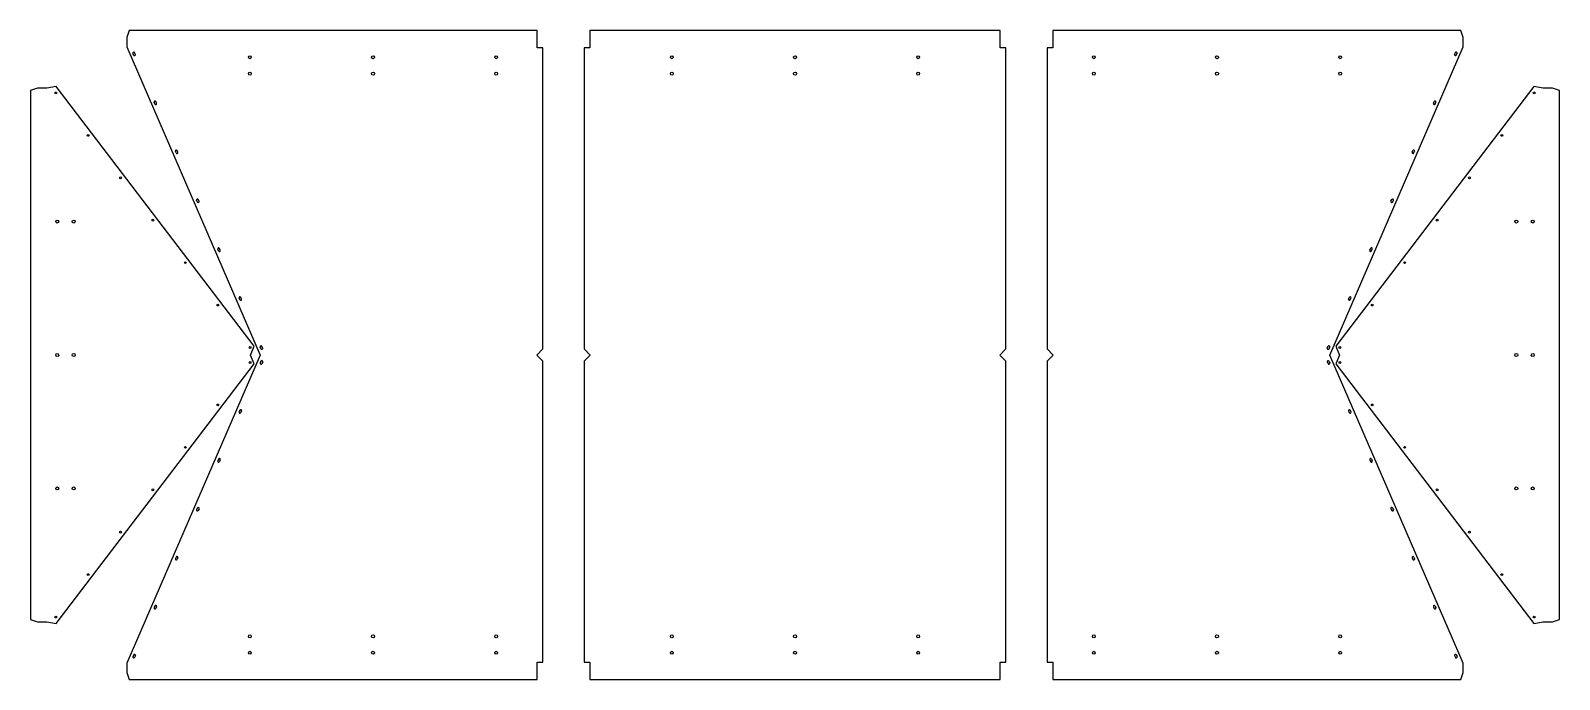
# Model space of a CAD drawing. Header units: millimetres. Extents: x -234 to 3490, y -791 to 791.
import ezdxf

# ---------------------------------------------------------------- set-up
doc = ezdxf.new("R2010")
doc.units = ezdxf.units.MM

msp = doc.modelspace()

# ---------------------------------------------------------------- linework, layer by layer
for p, q in [((6, 790.5594), (0, 773.5594)), ((1000, 790.5594), (6, 790.5594)), ((1000, 748.5594), (1000, 790.5594)), ((1128, 790.5594), (1128, 748.5594)), ((2128, 790.5594), (1128, 790.5594)), ((2128, 748.5594), (2128, 790.5594)), ((2256, 790.5594), (2256, 748.5594)), ((3250, 790.5594), (2256, 790.5594)), ((3256, 773.5594), (3250, 790.5594)), ((0, 773.5594), (0, 750.5594)), ((0, 750.5594), (325.2024, 0)), ((1014, 748.5594), (1000, 748.5594)), ((1014, 15), (1014, 748.5594)), ((1128, 748.5594), (1114, 748.5594)), ((1114, 748.5594), (1114, 15)), ((2142, 748.5594), (2128, 748.5594)), ((2142, 15), (2142, 748.5594)), ((2256, 748.5594), (2242, 748.5594)), ((2242, 748.5594), (2242, 15)), ((2930.7976, 0), (3256, 750.5594)), ((3256, 750.5594), (3256, 773.5594)), ((16.9936, 730.8322), (15.2045, 734.9613)), ((21.1226, 732.6213), (19.3336, 736.7504)), ((3234.8774, 732.6213), (3236.6664, 736.7504)), ((3239.0064, 730.8322), (3240.7955, 734.9613)), ((-217.1685, 650.3991), (-234.1685, 644.3991)), ((-234.1685, 644.3991), (-234.1685, -644.3991)), ((-194.1685, 650.3991), (-217.1685, 650.3991)), ((-171.9969, 654.3085), (-194.1685, 650.3991)), ((310.8194, 21.2755), (-171.9969, 654.3085)), ((3427.9969, 654.3085), (2945.1806, 21.2755)), ((3450.1685, 650.3991), (3427.9969, 654.3085)), ((3473.1685, 650.3991), (3450.1685, 650.3991)), ((3490.1685, 644.3991), (3473.1685, 650.3991)), ((3490.1685, -644.3991), (3490.1685, 644.3991)), ((68.6772, 611.5477), (66.8881, 615.6768)), ((72.8063, 613.3367), (71.0172, 617.4658)), ((3183.1937, 613.3367), (3184.9828, 617.4658)), ((3187.3228, 611.5477), (3189.1119, 615.6768)), ((120.3608, 492.2631), (118.5717, 496.3922)), ((124.4899, 494.0522), (122.7008, 498.1813)), ((3131.5101, 494.0522), (3133.2992, 498.1813)), ((3135.6392, 492.2631), (3137.4283, 496.3922)), ((172.0444, 372.9786), (170.2553, 377.1077)), ((176.1735, 374.7676), (174.3844, 378.8967)), ((3079.8265, 374.7676), (3081.6156, 378.8967)), ((3083.9556, 372.9786), (3085.7447, 377.1077)), ((223.728, 253.694), (221.939, 257.8231)), ((227.8571, 255.4831), (226.068, 259.6122)), ((3028.1429, 255.4831), (3029.932, 259.6122)), ((3032.272, 253.694), (3034.061, 257.8231)), ((275.4116, 134.4095), (273.6226, 138.5386)), ((279.5407, 136.1985), (277.7516, 140.3276)), ((2976.4593, 136.1985), (2978.2484, 140.3276)), ((2980.5884, 134.4095), (2982.3774, 138.5386)), ((325.2024, 0), (0, -750.5594)), ((301.893, 0), (310.8194, 21.2755)), ((310.8194, -21.2755), (301.893, 0)), ((327.0952, 15.1249), (325.3062, 19.254)), ((331.2243, 16.914), (329.4353, 21.0431)), ((999, 0), (1014, 15)), ((1014, -15), (999, 0)), ((1114, 15), (1129, 0)), ((1129, 0), (1114, -15)), ((2127, 0), (2142, 15)), ((2142, -15), (2127, 0)), ((2242, 15), (2257, 0)), ((2257, 0), (2242, -15)), ((2924.7757, 16.914), (2926.5647, 21.0431)), ((2928.9048, 15.1249), (2930.6938, 19.254)), ((3256, -750.5594), (2930.7976, 0)), ((2945.1806, 21.2755), (2954.107, 0)), ((2954.107, 0), (2945.1806, -21.2755)), ((-171.9969, -654.3085), (310.8194, -21.2755)), ((327.0952, -15.1249), (325.3062, -19.254)), ((331.2243, -16.914), (329.4353, -21.0431)), ((1014, -748.5594), (1014, -15)), ((1114, -15), (1114, -748.5594)), ((2142, -748.5594), (2142, -15)), ((2242, -15), (2242, -748.5594)), ((2924.7757, -16.914), (2926.5647, -21.0431)), ((2928.9048, -15.1249), (2930.6938, -19.254)), ((2945.1806, -21.2755), (3427.9969, -654.3085)), ((275.4116, -134.4095), (273.6226, -138.5386)), ((279.5407, -136.1985), (277.7516, -140.3276)), ((2976.4593, -136.1985), (2978.2484, -140.3276)), ((2980.5884, -134.4095), (2982.3774, -138.5386)), ((223.728, -253.694), (221.939, -257.8231)), ((227.8571, -255.4831), (226.068, -259.6122)), ((3028.1429, -255.4831), (3029.932, -259.6122)), ((3032.272, -253.694), (3034.061, -257.8231)), ((172.0444, -372.9786), (170.2553, -377.1077)), ((176.1735, -374.7676), (174.3844, -378.8967)), ((3079.8265, -374.7676), (3081.6156, -378.8967)), ((3083.9556, -372.9786), (3085.7447, -377.1077)), ((120.3608, -492.2631), (118.5717, -496.3922)), ((124.4899, -494.0522), (122.7008, -498.1813)), ((3131.5101, -494.0522), (3133.2992, -498.1813)), ((3135.6392, -492.2631), (3137.4283, -496.3922)), ((68.6772, -611.5477), (66.8881, -615.6768)), ((72.8063, -613.3367), (71.0172, -617.4658)), ((3183.1937, -613.3367), (3184.9828, -617.4658)), ((3187.3228, -611.5477), (3189.1119, -615.6768)), ((-234.1685, -644.3991), (-217.1685, -650.3991)), ((-217.1685, -650.3991), (-194.1685, -650.3991)), ((-194.1685, -650.3991), (-171.9969, -654.3085)), ((3427.9969, -654.3085), (3450.1685, -650.3991)), ((3450.1685, -650.3991), (3473.1685, -650.3991)), ((3473.1685, -650.3991), (3490.1685, -644.3991)), ((16.9936, -730.8322), (15.2045, -734.9613)), ((21.1226, -732.6213), (19.3336, -736.7504)), ((3234.8774, -732.6213), (3236.6664, -736.7504)), ((3239.0064, -730.8322), (3240.7955, -734.9613)), ((0, -750.5594), (0, -773.5594)), ((0, -773.5594), (6, -790.5594)), ((1000, -790.5594), (1000, -748.5594)), ((1000, -748.5594), (1014, -748.5594)), ((1114, -748.5594), (1128, -748.5594)), ((1128, -748.5594), (1128, -790.5594)), ((2128, -790.5594), (2128, -748.5594)), ((2128, -748.5594), (2142, -748.5594)), ((2242, -748.5594), (2256, -748.5594)), ((2256, -748.5594), (2256, -790.5594)), ((3250, -790.5594), (3256, -773.5594)), ((3256, -773.5594), (3256, -750.5594)), ((6, -790.5594), (1000, -790.5594)), ((1128, -790.5594), (2128, -790.5594)), ((2256, -790.5594), (3250, -790.5594))]:
    msp.add_line(p, q)
for centre, radius in [((300, 725.5594), 3.5), ((600, 725.5594), 3.5), ((900, 725.5594), 3.5), ((1328, 725.5594), 3.5), ((1628, 725.5594), 3.5), ((1928, 725.5594), 3.5), ((2356, 725.5594), 3.5), ((2656, 725.5594), 3.5), ((2956, 725.5594), 3.5), ((300, 685.5594), 3.5), ((600, 685.5594), 3.5), ((900, 685.5594), 3.5), ((1328, 685.5594), 3.5), ((1628, 685.5594), 3.5), ((1928, 685.5594), 3.5), ((2356, 685.5594), 3.5), ((2656, 685.5594), 3.5), ((2956, 685.5594), 3.5), ((-172.5072, 638.488), 2.25), ((3428.5072, 638.488), 2.25), ((-93.6694, 535.1217), 2.25), ((3349.6694, 535.1217), 2.25), ((-14.8316, 431.7554), 2.25), ((3270.8316, 431.7554), 2.25), ((-169.1685, 325), 3.5), ((-129.1685, 325), 3.5), ((64.0063, 328.389), 2.25), ((3191.9937, 328.389), 2.25), ((3385.1685, 325), 3.5), ((3425.1685, 325), 3.5), ((142.8441, 225.0227), 2.25), ((3113.1559, 225.0227), 2.25), ((221.6819, 121.6564), 2.25), ((3034.3181, 121.6564), 2.25), ((-169.1685, 0), 3.5), ((-129.1685, 0), 3.5), ((300.5197, 18.2901), 2.25), ((2955.4803, 18.2901), 2.25), ((3385.1685, 0), 3.5), ((3425.1685, 0), 3.5), ((300.5197, -18.2901), 2.25), ((2955.4803, -18.2901), 2.25), ((221.6819, -121.6564), 2.25), ((3034.3181, -121.6564), 2.25), ((142.8441, -225.0227), 2.25), ((3113.1559, -225.0227), 2.25), ((-169.1685, -325), 3.5), ((-129.1685, -325), 3.5), ((64.0063, -328.389), 2.25), ((3191.9937, -328.389), 2.25), ((3385.1685, -325), 3.5), ((3425.1685, -325), 3.5), ((-14.8316, -431.7554), 2.25), ((3270.8316, -431.7554), 2.25), ((-93.6694, -535.1217), 2.25), ((3349.6694, -535.1217), 2.25), ((-172.5072, -638.488), 2.25), ((3428.5072, -638.488), 2.25), ((300, -685.5594), 3.5), ((600, -685.5594), 3.5), ((900, -685.5594), 3.5), ((1328, -685.5594), 3.5), ((1628, -685.5594), 3.5), ((1928, -685.5594), 3.5), ((2356, -685.5594), 3.5), ((2656, -685.5594), 3.5), ((2956, -685.5594), 3.5), ((300, -725.5594), 3.5), ((600, -725.5594), 3.5), ((900, -725.5594), 3.5), ((1328, -725.5594), 3.5), ((1628, -725.5594), 3.5), ((1928, -725.5594), 3.5), ((2356, -725.5594), 3.5), ((2656, -725.5594), 3.5), ((2956, -725.5594), 3.5)]:
    msp.add_circle(centre, radius)
for centre, start, end in [((17.2691, 735.8559), 23.4261, 203.4261), ((19.0581, 731.7268), 203.4261, 23.4261), ((3236.9419, 731.7268), 156.5739, 336.5739), ((3238.7309, 735.8559), 336.5739, 156.5739), ((68.9527, 616.5713), 23.4261, 203.4261), ((70.7417, 612.4422), 203.4261, 23.4261), ((3185.2583, 612.4422), 156.5739, 336.5739), ((3187.0473, 616.5713), 336.5739, 156.5739), ((120.6363, 497.2867), 23.4261, 203.4261), ((122.4253, 493.1577), 203.4261, 23.4261), ((3133.5747, 493.1577), 156.5739, 336.5739), ((3135.3637, 497.2867), 336.5739, 156.5739), ((172.3199, 378.0022), 23.4261, 203.4261), ((174.1089, 373.8731), 203.4261, 23.4261), ((3081.8911, 373.8731), 156.5739, 336.5739), ((3083.6801, 378.0022), 336.5739, 156.5739), ((224.0035, 258.7176), 23.4261, 203.4261), ((3031.9965, 258.7176), 336.5739, 156.5739), ((225.7925, 254.5886), 203.4261, 23.4261), ((3030.2075, 254.5886), 156.5739, 336.5739), ((275.6871, 139.4331), 23.4261, 203.4261), ((277.4762, 135.304), 203.4261, 23.4261), ((2978.5238, 135.304), 156.5739, 336.5739), ((2980.3129, 139.4331), 336.5739, 156.5739), ((327.3707, 20.1485), 23.4261, 203.4261), ((329.1598, 16.0195), 203.4261, 23.4261), ((2926.8402, 16.0195), 156.5739, 336.5739), ((2928.6293, 20.1485), 336.5739, 156.5739), ((327.3707, -20.1485), 156.5739, 336.5739), ((329.1598, -16.0195), 336.5739, 156.5739), ((2926.8402, -16.0195), 23.4261, 203.4261), ((2928.6293, -20.1485), 203.4261, 23.4261), ((275.6871, -139.4331), 156.5739, 336.5739), ((277.4762, -135.304), 336.5739, 156.5739), ((2978.5238, -135.304), 23.4261, 203.4261), ((2980.3129, -139.4331), 203.4261, 23.4261), ((224.0035, -258.7176), 156.5739, 336.5739), ((225.7925, -254.5886), 336.5739, 156.5739), ((3030.2075, -254.5886), 23.4261, 203.4261), ((3031.9965, -258.7176), 203.4261, 23.4261), ((174.1089, -373.8731), 336.5739, 156.5739), ((3081.8911, -373.8731), 23.4261, 203.4261), ((172.3199, -378.0022), 156.5739, 336.5739), ((3083.6801, -378.0022), 203.4261, 23.4261), ((120.6363, -497.2867), 156.5739, 336.5739), ((122.4253, -493.1577), 336.5739, 156.5739), ((3133.5747, -493.1577), 23.4261, 203.4261), ((3135.3637, -497.2867), 203.4261, 23.4261), ((68.9527, -616.5713), 156.5739, 336.5739), ((70.7417, -612.4422), 336.5739, 156.5739), ((3185.2583, -612.4422), 23.4261, 203.4261), ((3187.0473, -616.5713), 203.4261, 23.4261), ((17.2691, -735.8559), 156.5739, 336.5739), ((19.0581, -731.7268), 336.5739, 156.5739), ((3236.9419, -731.7268), 23.4261, 203.4261), ((3238.7309, -735.8559), 203.4261, 23.4261)]:
    msp.add_arc(centre, 2.25, start, end)

doc.saveas('drawing.dxf')
